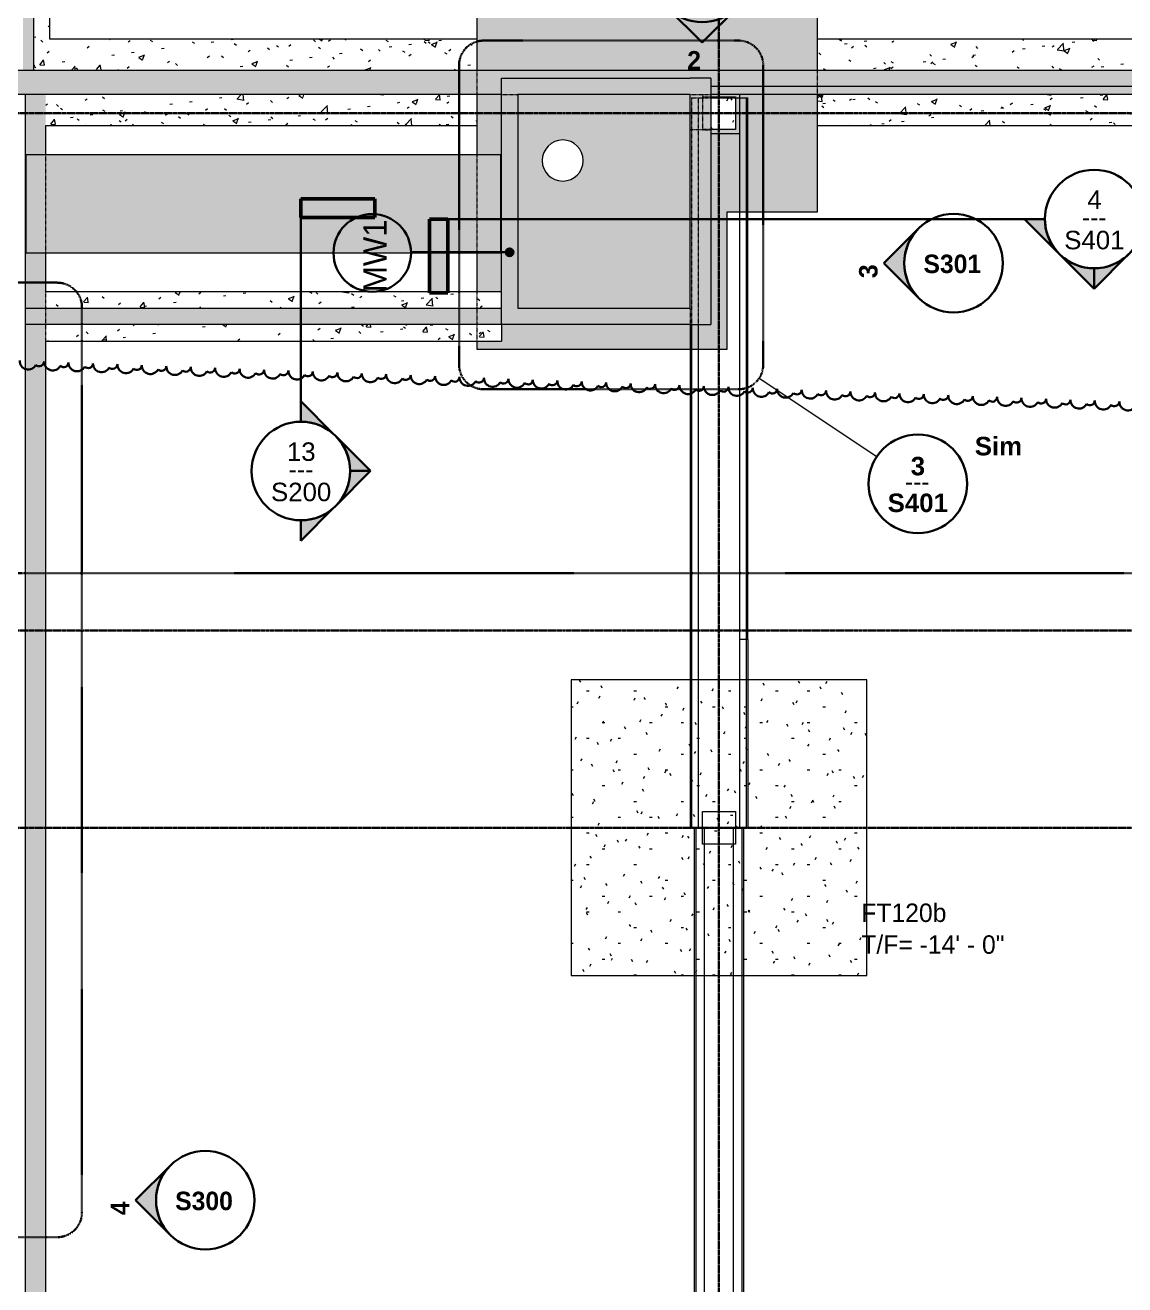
# Model space of a CAD drawing. Header units: inches. Extents: x -4164 to -1564, y 141 to 12367.
# Drawn here: x -3819 to -3284, y 10965 to 11578 of the extents above; entities that cross this region are included whole.
import ezdxf

# ---------------------------------------------------------------- set-up
doc = ezdxf.new("R2010")
doc.units = ezdxf.units.IN
doc.header["$MEASUREMENT"] = 0
for name, pattern in [('Dash', [0.25, 0.125, -0.125]), ('Dash Dot 3_16_', [0.3125, 0.1875, -0.0625, 0, -0.0625]), ('Grid Line 1_2_', [0.875, 0.5, -0.125, 0.125, -0.125])]:
    doc.linetypes.add(name, pattern=pattern)
for name, color, linetype, lineweight in [('A-ANNO-DIMS', 211, 'Continuous', 9), ('A-ANNO-DIMS-96', 211, 'Continuous', 9), ('A-ANNO-SYMB', 150, 'Continuous', 9), ('A-FLOR', 192, 'Continuous', 13), ('A-FLOR-HDLN', 190, 'Dash', 13), ('A-WALL', 113, 'Continuous', 13), ('A-WALL-HDLN', 110, 'Dash', 13), ('A-WALL-IDEN', 211, 'Continuous', 30), ('G-ANNO-REVC', 71, 'Continuous', 30), ('G-ANNO-SYMB', 111, 'Continuous', 30), ('S-BEAM', 12, 'Continuous', 9), ('S-BEAM-HDLN', 1, 'Dash', 9), ('S-COLS', 52, 'Continuous', 9), ('S-COLS-HDLN', 52, 'Dash', 9), ('S-FNDN', 32, 'Continuous', 13), ('S-FNDN-HDLN', 4, 'Dash', 9), ('S-FNDN-IDEN', 2, 'Continuous', 30), ('S-GRID', 1, 'Continuous', 9)]:
    doc.layers.add(name, color=color, linetype=linetype, lineweight=lineweight)
doc.styles.add('Arial_3', font='arial.ttf', dxfattribs={"height": 9})
doc.styles.add('Arial_B', font='arialbd.ttf', dxfattribs={"height": 9})
doc.styles.add('Century Gothic', font='', dxfattribs={"height": 9})
doc.styles.add('Century Gothic_2', font='', dxfattribs={"height": 11.338583})
doc.styles.add('Century Gothic_3', font='', dxfattribs={"height": 0.09375})
doc.styles.add('Century Gothic_B', font='', dxfattribs={"height": 9})
doc.styles.get('Century Gothic').set_extended_font_data('Century Gothic')
doc.styles.get('Century Gothic_2').set_extended_font_data('Century Gothic')
doc.styles.get('Century Gothic_3').set_extended_font_data('Century Gothic')
doc.styles.get('Century Gothic_B').set_extended_font_data('Century Gothic', bold=True)
doc.dimstyles.new('OD__1_16__Tol__', dxfattribs={"dimscale": 12, "dimtxt": 9.397514, "dimasz": 1, "dimexe": 0.75, "dimexo": 0.5, "dimgap": 0.125, "dimtad": 1, "dimdec": 4, "dimrnd": 0.0625, "dimzin": 3, "dimdsep": 46, "dimlunit": 4, "dimtxsty": 'Century Gothic_B', "dimblk1": 'OBLIQUE', "dimblk2": 'OBLIQUE', "dimsah": 1, "dimcen": 0.09, "dimdle": 0.75, "dimazin": 0, "dimtfac": 1, "dimtdec": 4, "dimtix": 1, "dimtmove": 0, "dimatfit": 3, "dimfxl": 1, "dimtvp": 1, "dimtfill": 1, "dimfrac": 2, "dimtolj": 1, "dimtzin": 0, "dimlwd": 30, "dimlwe": 30, "dimarcsym": 2})
doc.dimstyles.new('OD__1_4__Tol__', dxfattribs={"dimscale": 12, "dimtxt": 9.397514, "dimasz": 1, "dimexe": 0.75, "dimexo": 0.5, "dimgap": 0.125, "dimtad": 1, "dimrnd": 0.25, "dimzin": 1, "dimdsep": 46, "dimlunit": 4, "dimtxsty": 'Century Gothic_B', "dimblk1": 'OBLIQUE', "dimblk2": 'OBLIQUE', "dimsah": 1, "dimcen": 0.09, "dimdle": 0.75, "dimazin": 0, "dimtfac": 1, "dimtdec": 4, "dimtix": 1, "dimtmove": 0, "dimatfit": 3, "dimfxl": 1, "dimtvp": 1, "dimtfill": 1, "dimfrac": 2, "dimtolj": 1, "dimtzin": 0, "dimlwd": 30, "dimlwe": 30, "dimarcsym": 2})
pattern_1 = [(50, (0, 0), (27.5427, -2.40992), [2.88, -31.68]), (355, (0, 0), (-5.327844, 28.884266), [2.304, -25.344]), (100.451, (2.295, -0.2), (22.215316, 26.47393), [2.448, -26.924]), (46.184, (0, 7.68), (40.981875, -6.35642), [4.32, -47.52]), (96.636, (3.415, 7.15), (35.89075, 37.40619), [3.671, -40.386]), (351.184, (0, 7.68), (35.89097, 37.40622), [3.456, -38.016]), (21, (3.84, 5.76), (22.921036, -15.46073), [2.88, -31.68]), (326, (3.84, 5.76), (9.34353, 27.84574), [2.304, -25.344]), (71.451, (5.75, 4.472), (32.26477, 12.38442), [2.448, -26.924]), (37.5, (0, 0), (0.466855, 12.782707), [1.267, -23.77, 1.267, -24.461, -25.44]), (37.5, (0, 0), (0.466855, 12.782707), [-50.765, 1.267, -24.173]), (7.5, (0, 0), (10.10159, 15.14509), [1.267, -13.402, 1.267, -23.194, -9.696]), (7.5, (0, 0), (10.10159, 15.14509), [-39.13, 1.267, -8.429]), (327.5, (-8.563, 0), (20.499161, -0.86578), [1.267, -8.333, 1.267, -28.685, -39.744]), (327.5, (-8.563, 0), (20.499161, -0.86578), [-39.552, 1.267, -38.477]), (317.5, (-12.403, 0), (22.39478, 3.844288), [1.267, -11.213, 1.267, -18.624, -28.224]), (317.5, (-12.403, 0), (22.39478, 3.844288), [-32.371, 1.267, -26.957])]

# ---------------------------------------------------------------- blocks, each defined once
blk = doc.blocks.new('Thickened Slab - TS-1655763-FOUNDATION PLAN')
at = {"layer": 'S-BEAM'}
blk.add_hatch(color=9, dxfattribs=at).paths.add_polyline_path([(-57.61, -24), (116, -24), (116, 24), (-115, 24), (-115, -24), (-105.5, -24)], flags=0)
at = {"layer": 'S-BEAM', "color": 143}
for p, q in [((-115, -24), (-115, 24)), ((-115, 24), (116, 24)), ((116, 24), (116, -24)), ((116, -24), (-115, -24))]:
    blk.add_line(p, q, dxfattribs=at)
blk = doc.blocks.new('034100 - Precast Structural Concrete - Inverted Tee - IT 24IT36 _18_F _ 11_B SHELF_-1925199-FOUNDATION PLAN')
at = {"layer": 'S-BEAM', "color": 143}
for p, q in [((-174.04, 7), (-174.04, 12)), ((174, 12), (-174.04, 12)), ((174, 11.21), (-174.04, 11.21)), ((-174.04, -7), (-174.04, 7)), ((-174.04, 7), (174, 7)), ((174, 12), (174, 7)), ((174, 7), (174, -7)), ((-174.04, -12), (-174.04, -7)), ((174, -7), (-174.04, -7)), ((174, -11.21), (-174.04, -11.21)), ((174, -12), (-174.04, -12)), ((174, -7), (174, -12))]:
    blk.add_line(p, q, dxfattribs=at)
blk = doc.blocks.new('Zapata-Rectangular - FT120b - 12-0x12-0x3-6-1717755-FOUNDATION PLAN')
at = {"layer": 'S-FNDN-HDLN', "linetype": 'Continuous'}
h = blk.add_hatch(dxfattribs=at)
h.set_pattern_fill('FP_13', color=256, style=0, pattern_type=2)
h.set_pattern_definition([(0, (3481.324, -11187.189), (30.72, 7.68), [1.267, -21.773, 1.267, -21.773, -122.88]), (0, (3481.324, -11187.189), (30.72, 7.68), [-46.08, 1.267, -44.813, 1.267, -21.773, -53.76]), (0, (3481.324, -11187.189), (30.72, 7.68), [-115.2, 1.267, -14.093, 1.267, -37.133]), (120, (3492.844, -11183.349), (-22.011075, 22.7643004), [1.267, -21.773, 1.267, -21.773, -122.88]), (120, (3492.844, -11183.349), (-22.011075, 22.7643004), [-46.08, 1.267, -44.813, 1.267, -21.773, -53.76]), (120, (3492.844, -11183.349), (-22.011075, 22.7643004), [-115.2, 1.267, -14.093, 1.267, -37.133]), (240, (3496.684, -11167.989), (-8.708925, -30.4443004), [1.267, -21.773, 1.267, -21.773, -122.88]), (240, (3496.684, -11167.989), (-8.708925, -30.4443004), [-46.08, 1.267, -44.813, 1.267, -21.773, -53.76]), (240, (3496.684, -11167.989), (-8.708925, -30.4443004), [-115.2, 1.267, -14.093, 1.267, -37.133])])
h.paths.add_polyline_path([(-8, -72), (72, -72), (72, 72), (-72, 72), (-72, -72)], flags=0)
h.paths.add_polyline_path([(8, -8), (-8, -8), (-8, 8), (8, 8), (8, -7.92)], flags=0)
at = {"layer": 'S-FNDN', "color": 253}
for p, q in [((72, 72), (-72, 72)), ((-72, 72), (-72, -72)), ((72, -72), (72, 72)), ((-72, -72), (72, -72))]:
    blk.add_line(p, q, dxfattribs=at)
blk = doc.blocks.new('034100 - Precast Structural Concrete - Column - Corbels - 16_x16_-V28-FOUNDATION PLAN')
at = {"layer": 'S-COLS-HDLN', "linetype": 'Continuous'}
h = blk.add_hatch(dxfattribs=at)
h.set_pattern_fill('FP_46', color=256, style=0, pattern_type=2)
h.set_pattern_definition([(90, (11186.205, 3482.308), (-7.68, 30.72), [1.267, -21.773, 1.267, -21.773, -122.88]), (90, (11186.205, 3482.308), (-7.68, 30.72), [-46.08, 1.267, -44.813, 1.267, -21.773, -53.76]), (90, (11186.205, 3482.308), (-7.68, 30.72), [-115.2, 1.267, -14.093, 1.267, -37.133]), (210, (11182.365, 3493.828), (-22.7643004, -22.011075), [1.267, -21.773, 1.267, -21.773, -122.88]), (210, (11182.365, 3493.828), (-22.7643004, -22.011075), [-46.08, 1.267, -44.813, 1.267, -21.773, -53.76]), (210, (11182.365, 3493.828), (-22.7643004, -22.011075), [-115.2, 1.267, -14.093, 1.267, -37.133]), (330, (11167.005, 3497.668), (30.4443004, -8.708925), [1.267, -21.773, 1.267, -21.773, -122.88]), (330, (11167.005, 3497.668), (30.4443004, -8.708925), [-46.08, 1.267, -44.813, 1.267, -21.773, -53.76]), (330, (11167.005, 3497.668), (30.4443004, -8.708925), [-115.2, 1.267, -14.093, 1.267, -37.133])])
h.paths.add_polyline_path([(7.02, 8.98), (-8.98, 8.98), (-8.98, -7.02), (7.02, -7.02)], flags=0)
at = {"layer": 'S-COLS'}
for p, q in [((-8.98, 8.98), (-8.91, 8.98)), ((-8.98, -7.02), (-8.98, 8.98)), ((-8.91, 8.98), (6.94, 8.98)), ((6.94, 8.98), (7.02, 8.98)), ((7.02, 8.98), (7.02, -7.02)), ((-8.91, -7.02), (-8.98, -7.02)), ((6.94, -7.02), (-8.91, -7.02)), ((7.02, -7.02), (6.94, -7.02))]:
    blk.add_line(p, q, dxfattribs=at)
blk = doc.blocks.new('Drafting View - 3_32_ x 3_8_-1738294-FOUNDATION PLAN')
at = {"layer": 'G-ANNO-SYMB', "lineweight": 9}
blk.add_hatch(color=256, dxfattribs=at).paths.add_polyline_path([(0, 0.375), (0, 0), (-0.09375, 0), (-0.09375, 0.375)], flags=0)
at = {"layer": 'G-ANNO-SYMB', "lineweight": 50}
for p, q in [((0, 0.375), (-0.09375, 0.375)), ((-0.09375, 0.375), (-0.09375, 0)), ((0, 0), (0, 0.375)), ((-0.09375, 0), (0, 0))]:
    blk.add_line(p, q, dxfattribs=at)
blk = doc.blocks.new('Drafting View - Section Head - Filled-1738293-FOUNDATION PLAN')
at = {"layer": 'G-ANNO-SYMB', "lineweight": 9}
h = blk.add_hatch(color=256, dxfattribs=at)
edge = h.paths.add_edge_path(flags=0)
edge.add_line((-0.4268, 0.1768), (-0.25, 0.3536))
edge.add_line((-0.25, 0.3536), (-0.25, 0.25))
edge.add_arc((-0.25, 0), 0.25, 90, 135)
h = blk.add_hatch(color=256, dxfattribs=at)
edge = h.paths.add_edge_path(flags=0)
edge.add_arc((-0.25, 0), 0.25, 45, 90)
edge.add_line((-0.25, 0.25), (-0.25, 0.3536))
edge.add_line((-0.25, 0.3536), (-0.0732, 0.1768))
h = blk.add_hatch(color=256, dxfattribs=at)
edge = h.paths.add_edge_path(flags=0)
edge.add_arc((-0.25, 0), 0.2503, 137.9216, 180)
edge.add_line((-0.5003, 0), (-0.6036, 0))
edge.add_line((-0.6036, 0), (-0.4358, 0.1678))
h = blk.add_hatch(color=256, dxfattribs=at)
edge = h.paths.add_edge_path(flags=0)
edge.add_line((-0.0642, 0.1678), (0.1036, 0))
edge.add_line((0.1036, 0), (0.0003, 0))
edge.add_arc((-0.25, 0), 0.2503, 0, 42.0784)
at = {"layer": 'G-ANNO-SYMB'}
for p, q in [((-0.25, 0.3536), (-0.4268, 0.1768)), ((-0.25, 0.25), (-0.25, 0.3536)), ((-0.0732, 0.1768), (-0.25, 0.3536)), ((-0.25, 0.3536), (-0.25, 0.25)), ((-0.4358, 0.1678), (-0.6036, 0)), ((0.1036, 0), (-0.0642, 0.1678)), ((-0.6036, 0), (-0.5003, 0)), ((0.0003, 0), (0.1036, 0))]:
    blk.add_line(p, q, dxfattribs=at)
for centre, radius, start, end in [((-0.2503, 0), 0.25, 360, 180), ((-0.25, 0), 0.25, 90, 135), ((-0.25, 0), 0.25, 45, 90), ((-0.25, 0), 0.2503, 137.9216, 180), ((-0.25, 0), 0.2503, 0, 42.0784), ((-0.2503, 0), 0.25, 180, 360)]:
    blk.add_arc(centre, radius, start, end, dxfattribs=at)
blk = doc.blocks.new('Elevation - Filled Arrow-1738296-FOUNDATION PLAN')
at = {"layer": 'G-ANNO-SYMB'}
for start, end in [(360, 180), (180, 360)]:
    blk.add_arc((0, 0), 0.25, start, end, dxfattribs=at)
blk = doc.blocks.new('Elevation - Filled Arrow-1738116-FOUNDATION PLAN')
at = {"layer": 'G-ANNO-SYMB', "lineweight": 9}
h = blk.add_hatch(color=256, dxfattribs=at)
edge = h.paths.add_edge_path(flags=0)
edge.add_line((0, 0.3536), (0.1768, 0.1768))
edge.add_arc((0, 0), 0.25, 45, 135)
edge.add_line((-0.1768, 0.1768), (0, 0.3536))
at = {"layer": 'G-ANNO-SYMB'}
for p, q in [((0, 0.3536), (-0.1768, 0.1768)), ((0.1768, 0.1768), (0, 0.3536))]:
    blk.add_line(p, q, dxfattribs=at)
blk.add_arc((0, 0), 0.25, 45, 135, dxfattribs=at)
blk = doc.blocks.new('DIMBLOCK34-FOUNDATION PLAN')
at = {"layer": 'A-ANNO-DIMS-96', "lineweight": 30}
for p, q in [((-3829.32, 11550.19), (-3829.32, 12016.64)), ((-3207.32, 11789.19), (-3207.32, 12016.64)), ((-3838.32, 12007.64), (-3198.32, 12007.64)), ((-3829.32, 12007.64), (-3829.32, 11550.19)), ((-3207.32, 12007.64), (-3207.32, 11789.19))]:
    blk.add_line(p, q, dxfattribs=at)
at = {"layer": 'A-ANNO-DIMS-96', "lineweight": 50}
for p, q in [((-3829.32, 12007.64), (-3823.32, 12013.64)), ((-3207.32, 12007.64), (-3201.32, 12013.64)), ((-3829.32, 12007.64), (-3835.32, 12001.64)), ((-3207.32, 12007.64), (-3213.32, 12001.64))]:
    blk.add_line(p, q, dxfattribs=at)
at = {"layer": 'A-ANNO-DIMS-96', "color": 0, "lineweight": 30, "insert": (-3542.12, 12020.67), "char_height": 9, "width": 57.1011, "attachment_point": 1, "line_spacing_factor": 0.984502, "style": 'Century Gothic_B', "bg_fill": 3, "box_fill_scale": 1.25, "bg_fill_color": 256, "bg_fill_true_color": 13158600, "bg_fill_transparency": 0}
blk.add_mtext('51\' - 10"', dxfattribs=at)
blk = doc.blocks.new('_Oblique')
at = {"color": 0, "linetype": 'ByBlock', "lineweight": -2}
blk.add_line((-0.5, -0.5), (0.5, 0.5), dxfattribs=at)
blk = doc.blocks.new('Wall Type - Familia4-287244-FOUNDATION PLAN')
at = {"layer": 'A-WALL-IDEN'}
blk.add_circle((0, 0), 0.1969, dxfattribs=at)
blk = doc.blocks.new('Floor Plan - Callout Head-1738297-FOUNDATION PLAN')
at = {"layer": 'A-ANNO-SYMB', "lineweight": 30}
for start, end in [(360, 180), (180, 360)]:
    blk.add_arc((0, 0), 0.25, start, end, dxfattribs=at)
at = {"layer": 'A-ANNO-SYMB', "insert": (-0.0662, 0.0585), "char_height": 0.09375, "width": 0.160969, "attachment_point": 1, "style": 'Century Gothic_3'}
blk.add_mtext('---', dxfattribs=at)
blk = doc.blocks.new('DIMBLOCK84-FOUNDATION PLAN')
at = {"layer": 'A-ANNO-DIMS-96', "lineweight": 50}
for p, q in [((-3979.38, 11544.19), (-3985.38, 11550.19)), ((-3979.38, 11544.19), (-3973.38, 11538.19)), ((-3979.38, 11440.19), (-3985.38, 11446.19)), ((-3979.38, 11440.19), (-3973.38, 11434.19))]:
    blk.add_line(p, q, dxfattribs=at)
at = {"layer": 'A-ANNO-DIMS-96', "lineweight": 30}
for p, q in [((-3835.32, 11544.19), (-3988.38, 11544.19)), ((-3979.38, 11431.19), (-3979.38, 11544.19)), ((-3979.38, 11544.19), (-3835.32, 11544.19)), ((-3825.32, 11440.19), (-3988.38, 11440.19)), ((-3979.38, 11440.19), (-3825.32, 11440.19))]:
    blk.add_line(p, q, dxfattribs=at)
at = {"layer": 'A-ANNO-DIMS-96', "color": 0, "lineweight": 30, "insert": (-3992.42, 11475.41), "char_height": 9, "width": 40.2751, "attachment_point": 1, "rotation": 90, "line_spacing_factor": 0.984502, "style": 'Century Gothic_B', "bg_fill": 3, "box_fill_scale": 1.25, "bg_fill_color": 256, "bg_fill_true_color": 13158600, "bg_fill_transparency": 0}
blk.add_mtext('8\' - 8"', dxfattribs=at)
blk = doc.blocks.new('DIMBLOCK86-FOUNDATION PLAN')
at = {"layer": 'A-ANNO-DIMS-96', "lineweight": 50}
for p, q in [((-3979.38, 11775.19), (-3985.38, 11781.19)), ((-3979.38, 11775.19), (-3973.38, 11769.19)), ((-3979.38, 11556.19), (-3985.38, 11562.19)), ((-3979.38, 11556.19), (-3973.38, 11550.19))]:
    blk.add_line(p, q, dxfattribs=at)
at = {"layer": 'A-ANNO-DIMS-96', "lineweight": 30}
for p, q in [((-3761.32, 11775.19), (-3988.38, 11775.19)), ((-3979.38, 11556.19), (-3979.38, 11775.19)), ((-3979.38, 11775.19), (-3761.32, 11775.19)), ((-3828.32, 11556.19), (-3988.38, 11556.19)), ((-3979.38, 11556.19), (-3828.32, 11556.19))]:
    blk.add_line(p, q, dxfattribs=at)
at = {"layer": 'A-ANNO-DIMS-96', "color": 0, "lineweight": 30, "insert": (-3992.42, 11645.4), "char_height": 9, "width": 48.6881, "attachment_point": 1, "rotation": 90, "line_spacing_factor": 0.984502, "style": 'Century Gothic_B', "bg_fill": 3, "box_fill_scale": 1.25, "bg_fill_color": 256, "bg_fill_true_color": 13158600, "bg_fill_transparency": 0}
blk.add_mtext('18\' - 3"', dxfattribs=at)
blk = doc.blocks.new('Family - ___-1979984-FOUNDATION PLAN')
at = {"layer": 'G-ANNO-REVC'}
for centre, radius, start, end in [((-3817.84, 11414.51), 4.17, 177.87091, 332.66214), ((-3812.48, 11414.31), 2.38, 226.06059, 357.87091), ((-3805.93, 11414.06), 4.17, 177.87091, 332.66214), ((-3800.58, 11413.86), 2.38, 226.06059, 357.87091), ((-3794.03, 11413.62), 4.17, 177.87091, 332.66214), ((-3788.67, 11413.42), 2.38, 226.06059, 357.87091), ((-3782.12, 11413.18), 4.17, 177.87091, 332.66214), ((-3776.76, 11412.98), 2.38, 226.06059, 357.87091), ((-3770.22, 11412.74), 4.17, 177.87091, 332.66214), ((-3764.86, 11412.54), 2.38, 226.06059, 357.87091), ((-3758.31, 11412.29), 4.17, 177.87091, 332.66214), ((-3752.95, 11412.09), 2.38, 226.06059, 357.87091), ((-3746.4, 11411.85), 4.17, 177.87091, 332.66214), ((-3741.05, 11411.65), 2.38, 226.06059, 357.87091), ((-3734.5, 11411.41), 4.17, 177.87091, 332.66214), ((-3729.14, 11411.21), 2.38, 226.06059, 357.87091), ((-3722.59, 11410.97), 4.17, 177.87091, 332.66214), ((-3717.23, 11410.77), 2.38, 226.06059, 357.87091), ((-3710.69, 11410.52), 4.17, 177.87091, 332.66214), ((-3705.33, 11410.32), 2.38, 226.06059, 357.87091), ((-3698.78, 11410.08), 4.17, 177.87091, 332.66214), ((-3693.42, 11409.88), 2.38, 226.06059, 357.87091), ((-3686.87, 11409.64), 4.17, 177.87091, 332.66214), ((-3681.52, 11409.44), 2.38, 226.06059, 357.87091), ((-3674.97, 11409.2), 4.17, 177.87091, 332.66214), ((-3669.61, 11409), 2.38, 226.06059, 357.87091), ((-3663.06, 11408.75), 4.17, 177.87091, 332.66214), ((-3657.71, 11408.55), 2.38, 226.06059, 357.87091), ((-3651.16, 11408.31), 4.17, 177.87091, 332.66214), ((-3645.8, 11408.11), 2.38, 226.06059, 357.87091), ((-3639.25, 11407.87), 4.17, 177.87091, 332.66214), ((-3633.89, 11407.67), 2.38, 226.06059, 357.87091), ((-3627.35, 11407.42), 4.17, 177.87091, 332.66214), ((-3621.99, 11407.23), 2.38, 226.06059, 357.87091), ((-3615.44, 11406.98), 4.17, 177.87091, 332.66214), ((-3610.08, 11406.78), 2.38, 226.06059, 357.87091), ((-3603.53, 11406.54), 4.17, 177.87091, 332.66214), ((-3598.18, 11406.34), 2.38, 226.06059, 357.87091), ((-3591.63, 11406.1), 4.17, 177.87091, 332.66214), ((-3586.27, 11405.9), 2.38, 226.06059, 357.87091), ((-3579.72, 11405.65), 4.17, 177.87091, 332.66214), ((-3574.36, 11405.46), 2.38, 226.06059, 357.87091), ((-3567.82, 11405.21), 4.17, 177.87091, 332.66214), ((-3562.46, 11405.01), 2.38, 226.06059, 357.87091), ((-3555.91, 11404.77), 4.17, 177.87091, 332.66214), ((-3550.55, 11404.57), 2.38, 226.06059, 357.87091), ((-3544, 11404.33), 4.17, 177.87091, 332.66214), ((-3538.65, 11404.13), 2.38, 226.06059, 357.87091), ((-3532.1, 11403.88), 4.17, 177.87091, 332.66214), ((-3526.74, 11403.68), 2.38, 226.06059, 357.87091), ((-3520.19, 11403.44), 4.17, 177.87091, 332.66214), ((-3514.84, 11403.24), 2.38, 226.06059, 357.87091), ((-3508.29, 11403), 4.17, 177.87091, 332.66214), ((-3502.93, 11402.8), 2.38, 226.06059, 357.87091), ((-3496.38, 11402.56), 4.17, 177.87091, 332.66214), ((-3491.02, 11402.36), 2.38, 226.06059, 357.87091), ((-3484.48, 11402.11), 4.17, 177.87091, 332.66214), ((-3479.12, 11401.91), 2.38, 226.06059, 357.87091), ((-3472.57, 11401.67), 4.17, 177.87091, 332.66214), ((-3467.21, 11401.47), 2.38, 226.06059, 357.87091), ((-3460.66, 11401.23), 4.17, 177.87091, 332.66214), ((-3455.31, 11401.03), 2.38, 226.06059, 357.87091), ((-3448.76, 11400.79), 4.17, 177.87091, 332.66214), ((-3443.4, 11400.59), 2.38, 226.06059, 357.87091), ((-3436.85, 11400.34), 4.17, 177.87091, 332.66214), ((-3431.49, 11400.14), 2.38, 226.06059, 357.87091), ((-3424.95, 11399.9), 4.17, 177.87091, 332.66214), ((-3419.59, 11399.7), 2.38, 226.06059, 357.87091), ((-3413.04, 11399.46), 4.17, 177.87091, 332.66214), ((-3407.68, 11399.26), 2.38, 226.06059, 357.87091), ((-3401.13, 11399.01), 4.17, 177.87091, 332.66214), ((-3395.78, 11398.82), 2.38, 226.06059, 357.87091), ((-3389.23, 11398.57), 4.17, 177.87091, 332.66214), ((-3383.87, 11398.37), 2.38, 226.06059, 357.87091), ((-3377.32, 11398.13), 4.17, 177.87091, 332.66214), ((-3371.97, 11397.93), 2.38, 226.06059, 357.87091), ((-3365.42, 11397.69), 4.17, 177.87091, 332.66214), ((-3360.06, 11397.49), 2.38, 226.06059, 357.87091), ((-3353.51, 11397.24), 4.17, 177.87091, 332.66214), ((-3348.15, 11397.05), 2.38, 226.06059, 357.87091), ((-3341.61, 11396.8), 4.17, 177.87091, 332.66214), ((-3336.25, 11396.6), 2.38, 226.06059, 357.87091), ((-3329.7, 11396.36), 4.17, 177.87091, 332.66214), ((-3324.34, 11396.16), 2.38, 226.06059, 357.87091), ((-3317.79, 11395.92), 4.17, 177.87091, 332.66214), ((-3312.44, 11395.72), 2.38, 226.06059, 357.87091), ((-3305.89, 11395.47), 4.17, 177.87091, 332.66214), ((-3300.53, 11395.27), 2.38, 226.06059, 357.87091), ((-3293.98, 11395.03), 4.17, 177.87091, 332.66214), ((-3288.62, 11394.83), 2.38, 226.06059, 357.87091), ((-3282.08, 11394.59), 4.17, 177.87091, 332.66214)]:
    blk.add_arc(centre, radius, start, end, dxfattribs=at)

msp = doc.modelspace()

# ---------------------------------------------------------------- hatches: boundary and pattern name
at = {"layer": 'A-FLOR'}
h = msp.add_hatch(color=256, dxfattribs=at)
h.paths.add_polyline_path([(-3579.32374, 11420.1894), (-3477.32374, 11420.1894), (-3477.32374, 11487.1894), (-3433.32374, 11487.1894), (-3433.32374, 11544.1894), (-3471.32374, 11544.1894), (-3471.32374, 11525.1894), (-3485.32374, 11525.1894), (-3485.32374, 11432.1894), (-3587.32374, 11432.1894), (-3587.32374, 11424.1894), (-3599.32374, 11424.1894), (-3599.32374, 11420.1894), (-3587.32374, 11420.1894)], flags=0)
h.paths.add_polyline_path([(-3549.35309, 11440.1894), (-3495.32374, 11440.1894), (-3495.32374, 11544.1894), (-3579.32374, 11544.1894), (-3579.32374, 11440.1894)], flags=0)
h.paths.add_polyline_path([(-3589.31909, 11448.1894), (-3587.32374, 11448.1894), (-3587.32374, 11544.1894), (-3599.32374, 11544.1894), (-3599.32374, 11514.9894), (-3587.82374, 11514.9894), (-3587.82374, 11466.9894), (-3599.32374, 11466.9894), (-3599.32374, 11448.1894), (-3589.61196, 11448.1894)], flags=0)
h.paths.add_polyline_path([(-3556.39798, 11502.15873), (-3558.48855, 11502.15873), (-3560.53343, 11502.59339), (-3562.44326, 11503.4437), (-3564.13457, 11504.6725), (-3565.53343, 11506.2261), (-3566.57872, 11508.03659), (-3567.22474, 11510.02484), (-3567.44326, 11512.10395), (-3567.22474, 11514.18307), (-3566.57872, 11516.17132), (-3565.53343, 11517.9818), (-3564.13457, 11519.5354), (-3562.44326, 11520.76421), (-3560.53343, 11521.61452), (-3558.48855, 11522.04917), (-3556.39798, 11522.04917), (-3554.35309, 11521.61452), (-3552.44326, 11520.76421), (-3550.75195, 11519.5354), (-3549.35309, 11517.9818), (-3548.30781, 11516.17132), (-3547.66178, 11514.18307), (-3547.44326, 11512.10395), (-3547.66178, 11510.02484), (-3548.30781, 11508.03659), (-3549.35309, 11506.2261), (-3550.75195, 11504.6725), (-3552.44326, 11503.4437), (-3554.35309, 11502.59339)], flags=0)
h.paths.add_polyline_path([(-3587.82374, 11556.1894), (-3433.32374, 11556.1894), (-3433.32374, 11583.1894), (-3599.32374, 11583.1894), (-3599.32374, 11556.1894)], flags=0)
at = {"layer": 'A-WALL'}
for points in [[(-3211.32374, 11548.1894), (-3211.32374, 11556.1894), (-3485.32374, 11556.1894), (-3485.32374, 11548.1894), (-3229.32374, 11548.1894)], [(-3579.32374, 11544.1894), (-3495.32374, 11544.1894), (-3495.32374, 11552.1894), (-3587.32374, 11552.1894), (-3587.32374, 11544.1894)], [(-3579.32374, 11440.1894), (-3579.32374, 11544.1894), (-3587.32374, 11544.1894), (-3587.32374, 11440.1894)], [(-3809.32374, 11432.1894), (-3587.32374, 11432.1894), (-3587.32374, 11440.1894), (-3819.32374, 11440.1894), (-3819.32374, 11432.1894), (-3811.14192, 11432.1894)], [(-3579.32374, 11432.1894), (-3495.32374, 11432.1894), (-3495.32374, 11440.1894), (-3587.32374, 11440.1894), (-3587.32374, 11432.1894)]]:
    msp.add_hatch(color=256, dxfattribs=at).paths.add_polyline_path(points, flags=0)
at = {"layer": 'A-WALL-IDEN'}
h = msp.add_hatch(color=256, dxfattribs=at)
edge = h.paths.add_edge_path(flags=0)
edge.add_arc((-3583.32374, 11467.41013), 1.875, 0, 360)
at = {"layer": 'S-COLS'}
h = msp.add_hatch(dxfattribs=at)
h.set_pattern_fill('FP_3', color=256, style=0, pattern_type=2)
h.set_pattern_definition([(0, (0, 0), (30.72, 7.68), [1.267, -21.773, 1.267, -21.773, -122.88]), (0, (0, 0), (30.72, 7.68), [-46.08, 1.267, -44.813, 1.267, -21.773, -53.76]), (0, (0, 0), (30.72, 7.68), [-115.2, 1.267, -14.093, 1.267, -37.133]), (120, (11.52, 3.84), (-22.011075, 22.7643004), [1.267, -21.773, 1.267, -21.773, -122.88]), (120, (11.52, 3.84), (-22.011075, 22.7643004), [-46.08, 1.267, -44.813, 1.267, -21.773, -53.76]), (120, (11.52, 3.84), (-22.011075, 22.7643004), [-115.2, 1.267, -14.093, 1.267, -37.133]), (240, (15.36, 19.2), (-8.708925, -30.4443004), [1.267, -21.773, 1.267, -21.773, -122.88]), (240, (15.36, 19.2), (-8.708925, -30.4443004), [-46.08, 1.267, -44.813, 1.267, -21.773, -53.76]), (240, (15.36, 19.2), (-8.708925, -30.4443004), [-115.2, 1.267, -14.093, 1.267, -37.133])])
h.paths.add_polyline_path([(-3485.32374, 11527.1894), (-3473.32374, 11527.1894), (-3473.32374, 11543.1894), (-3485.32374, 11543.1894), (-3485.32374, 11527.24845)], flags=0)
at = {"layer": 'S-FNDN', "lineweight": 9}
h = msp.add_hatch(dxfattribs=at)
h.set_pattern_fill('FP_6', color=256, style=0, pattern_type=2)
h.set_pattern_definition(pattern_1)
h.paths.add_polyline_path([(-3809.32374, 11529.1894), (-3807.32374, 11529.1894), (-3807.32374, 11544.1894), (-3809.32374, 11544.1894)], flags=0)
h.paths.add_polyline_path([(-3807.32374, 11556.1894), (-3807.32374, 11830.9894), (-3815.32374, 11830.9894), (-3815.32374, 11556.1894), (-3809.32374, 11556.1894)], flags=0)
h.paths.add_polyline_path([(-3829.32374, 11556.1894), (-3829.32374, 11830.9894), (-3837.32374, 11830.9894), (-3837.32374, 11556.1894)], flags=0)
at = {"layer": 'S-FNDN'}
for points in [[(-3815.32374, 11556.1894), (-3815.32374, 11830.9894), (-3820.32374, 11830.9894), (-3820.32374, 11556.1894)], [(-3829.32374, 11544.1894), (-3599.32374, 11544.1894), (-3599.32374, 11556.1894), (-3829.32374, 11556.1894)], [(-3599.32374, 11544.1894), (-3587.32374, 11544.1894), (-3587.32374, 11552.1894), (-3495.32374, 11552.1894), (-3495.32374, 11556.1894), (-3599.32374, 11556.1894)], [(-3493.32374, 11552.1894), (-3485.32374, 11552.1894), (-3485.32374, 11556.1894), (-3495.32374, 11556.1894), (-3495.32374, 11552.1894)], [(-3211.32374, 11544.1894), (-3154.32374, 11544.1894), (-3154.32374, 11556.1894), (-3203.32374, 11556.1894), (-3203.32374, 11548.1894), (-3433.32374, 11548.1894), (-3433.32374, 11544.1894), (-3229.32374, 11544.1894)], [(-3485.32374, 11432.1894), (-3485.32374, 11552.1894), (-3495.32374, 11552.1894), (-3495.32374, 11432.1894)], [(-3464.76415, 11544.1894), (-3433.32374, 11544.1894), (-3433.32374, 11548.1894), (-3485.32374, 11548.1894), (-3485.32374, 11544.1894)], [(-3471.32374, 11525.1894), (-3471.32374, 11544.1894), (-3485.32374, 11544.1894), (-3485.32374, 11543.1894), (-3473.32374, 11543.1894), (-3473.32374, 11527.1894), (-3485.32374, 11527.1894), (-3485.32374, 11525.1894)]]:
    msp.add_hatch(color=256, dxfattribs=at).paths.add_polyline_path(points, flags=0)
at = {"layer": 'S-FNDN', "lineweight": 9}
h = msp.add_hatch(dxfattribs=at)
h.set_pattern_fill('FP_6', color=256, style=0, pattern_type=2)
h.set_pattern_definition(pattern_1)
h.paths.add_polyline_path([(-3613.09915, 11529.1894), (-3599.32374, 11529.1894), (-3599.32374, 11544.1894), (-3807.32374, 11544.1894), (-3807.32374, 11529.1894), (-3761.43415, 11529.1894)], flags=0)
h.paths.add_polyline_path([(-3761.43415, 11556.1894), (-3599.32374, 11556.1894), (-3599.32374, 11571.1894), (-3807.32374, 11571.1894), (-3807.32374, 11556.1894)], flags=0)
h = msp.add_hatch(dxfattribs=at)
h.set_pattern_fill('FP_6', color=256, style=0, pattern_type=2)
h.set_pattern_definition(pattern_1)
h.paths.add_polyline_path([(-3211.32374, 11529.1894), (-3211.32374, 11544.1894), (-3433.32374, 11544.1894), (-3433.32374, 11529.1894), (-3229.32374, 11529.1894)], flags=0)
h.paths.add_polyline_path([(-3409.32374, 11556.1894), (-3211.32374, 11556.1894), (-3211.32374, 11571.1894), (-3433.32374, 11571.1894), (-3433.32374, 11556.1894)], flags=0)
h = msp.add_hatch(dxfattribs=at)
h.set_pattern_fill('FP_6', color=256, style=0, pattern_type=2)
h.set_pattern_definition(pattern_1)
h.paths.add_polyline_path([(-3829.32374, 9901.1894), (-3829.32374, 11002.1144), (-3839.32374, 11002.1144), (-3839.32374, 9901.1894), (-3829.45592, 9901.1894)], flags=0)
h.paths.add_polyline_path([(-3819.32374, 9911.1894), (-3809.32374, 9911.1894), (-3809.32374, 11432.1894), (-3819.32374, 11432.1894), (-3819.32374, 9937.97906)], flags=0)
h.paths.add_polyline_path([(-3839.32374, 11032.1144), (-3833.32374, 11032.1144), (-3833.32374, 11415.9894), (-3839.32374, 11415.9894), (-3839.32374, 11067.40437)], flags=0)
h.paths.add_polyline_path([(-3818.82374, 11440.1894), (-3809.32374, 11440.1894), (-3809.32374, 11466.9894), (-3818.82374, 11466.9894), (-3818.82374, 11514.9894), (-3809.32374, 11514.9894), (-3809.32374, 11544.1894), (-3819.32374, 11544.1894), (-3819.32374, 11440.1894)], flags=0)
h.paths.add_polyline_path([(-3839.32374, 11445.9894), (-3829.32374, 11445.9894), (-3829.32374, 11556.1894), (-3839.32374, 11556.1894), (-3839.32374, 11544.1894)], flags=0)
h = msp.add_hatch(dxfattribs=at)
h.set_pattern_fill('FP_48', color=256, style=0, pattern_type=2)
h.set_pattern_definition(pattern_1)
h.paths.add_polyline_path([(-3809.32374, 11424.1894), (-3587.32374, 11424.1894), (-3587.32374, 11432.1894), (-3809.32374, 11432.1894)], flags=0)
h.paths.add_polyline_path([(-3761.43415, 11440.1894), (-3587.32374, 11440.1894), (-3587.32374, 11448.1894), (-3809.32374, 11448.1894), (-3809.32374, 11440.1894)], flags=0)

# ---------------------------------------------------------------- linework, layer by layer
at = {"layer": 'A-ANNO-SYMB', "linetype": 'Dash Dot 3_16_', "lineweight": 30}
for p, q in [((-3803.65056, 11452.6318), (-3986.88988, 11452.6318)), ((-3791.65056, 10999.83491), (-3791.65056, 11440.6318)), ((-3595.93924, 11400.72404), (-3471.74574, 11400.72404)), ((-3948.56058, 11311.22471), (-3063.4519, 11311.22471)), ((-3986.88988, 10987.83491), (-3803.65056, 10987.83491))]:
    msp.add_line(p, q, dxfattribs=at)
at = {"layer": 'A-ANNO-SYMB'}
msp.add_line((-3461.75127, 11406.08246), (-3404.37981, 11367.95764), dxfattribs=at)
at = {"layer": 'A-ANNO-SYMB', "linetype": 'Dash Dot 3_16_', "lineweight": 30}
for centre, start, end in [((-3803.65056, 11440.6318), 0, 90), ((-3595.93924, 11412.72404), 180, 270), ((-3471.74574, 11412.72404), 270, 0), ((-3803.65056, 10999.83491), 270, 0)]:
    msp.add_arc(centre, 12, start, end, dxfattribs=at)
at = {"layer": 'A-FLOR'}
for p, q in [((-3599.32374, 11583.1894), (-3599.32374, 11571.1894)), ((-3433.32374, 11571.1894), (-3433.32374, 11583.1894)), ((-3599.32374, 11529.1894), (-3599.32374, 11514.9894)), ((-3433.32374, 11487.1894), (-3433.32374, 11529.1894)), ((-3477.32374, 11420.1894), (-3477.32374, 11487.1894)), ((-3477.32374, 11487.1894), (-3433.32374, 11487.1894)), ((-3599.32374, 11466.9894), (-3599.32374, 11448.1894)), ((-3599.32374, 11424.1894), (-3599.32374, 11420.1894)), ((-3599.32374, 11420.1894), (-3477.32374, 11420.1894))]:
    msp.add_line(p, q, dxfattribs=at)
for start, end in [(0, 180), (180, 0)]:
    msp.add_arc((-3557.44326, 11512.10395), 10, start, end, dxfattribs=at)
at = {"layer": 'A-FLOR-HDLN'}
for p, q in [((-3599.32374, 11514.98744), (-3599.32374, 11466.99135)), ((-3599.32374, 11448.18744), (-3599.32374, 11424.19135))]:
    msp.add_line(p, q, dxfattribs=at)
at = {"layer": 'A-WALL'}
for p, q in [((-3485.32374, 11556.1894), (-3211.32374, 11556.1894)), ((-3587.32374, 11432.1894), (-3587.32374, 11552.1894)), ((-3587.32374, 11552.1894), (-3495.32374, 11552.1894)), ((-3579.32374, 11544.1894), (-3579.32374, 11440.1894)), ((-3495.32374, 11544.1894), (-3579.32374, 11544.1894)), ((-3203.32374, 11548.1894), (-3485.32374, 11548.1894)), ((-3819.32374, 11440.1894), (-3587.32374, 11440.1894)), ((-3819.32374, 11440.1894), (-3819.32374, 11432.1894)), ((-3579.32374, 11440.1894), (-3495.32374, 11440.1894)), ((-3495.32374, 11432.1894), (-3819.32374, 11432.1894))]:
    msp.add_line(p, q, dxfattribs=at)
at = {"layer": 'A-WALL-HDLN'}
for p, q in [((-3599.32374, 11556.1894), (-3599.32374, 11544.1894)), ((-3433.32374, 11544.1894), (-3433.32374, 11556.1894)), ((-3587.32374, 11544.1894), (-3579.32569, 11544.1894)), ((-3495.32374, 11544.1894), (-3485.32374, 11544.1894)), ((-3489.32374, 11544.1894), (-3489.32374, 11526.9894)), ((-3489.32374, 11526.9894), (-3495.32374, 11526.9894)), ((-3489.32178, 11526.9894), (-3485.32374, 11526.9894)), ((-3495.32374, 11440.18744), (-3495.32374, 11438.9894)), ((-3495.32374, 11438.98744), (-3495.32374, 11432.1894))]:
    msp.add_line(p, q, dxfattribs=at)
at = {"layer": 'A-WALL-IDEN'}
msp.add_line((-3583.32374, 11467.41013), (-3631.32374, 11467.41013), dxfattribs=at)
msp.add_circle((-3583.32374, 11467.41013), 1.875, dxfattribs=at)
at = {"layer": 'G-ANNO-SYMB'}
for p, q in [((-3684.99134, 11484.43453), (-3684.99134, 11384.93649)), ((-3322.52601, 11483.61276), (-3613.32541, 11483.61276))]:
    msp.add_line(p, q, dxfattribs=at)
at = {"layer": 'S-BEAM', "color": 143}
for p, q in [((-3485.32374, 11542.67759), (-3471.32374, 11542.67759)), ((-3471.32374, 11542.67759), (-3467.32374, 11542.67759)), ((-3471.32374, 11542.67759), (-3471.32374, 11187.20514)), ((-3468.11114, 11542.67759), (-3468.11114, 11187.20514)), ((-3467.32374, 11278.80671), (-3467.32374, 11542.67759)), ((-3495.32374, 11432.1894), (-3495.32374, 11187.20514)), ((-3494.53634, 11187.20514), (-3494.53634, 11432.1894)), ((-3491.32374, 11187.20514), (-3491.32374, 11432.1894)), ((-3467.32374, 11278.80671), (-3471.32374, 11278.80671)), ((-3467.32374, 11278.80671), (-3467.32374, 11187.20514)), ((-3495.32374, 11187.20514), (-3491.32374, 11187.20514)), ((-3471.32374, 11187.20514), (-3491.32374, 11187.20514)), ((-3467.32374, 11187.20514), (-3471.32374, 11187.20514))]:
    msp.add_line(p, q, dxfattribs=at)
at = {"layer": 'S-BEAM-HDLN'}
for p, q in [((-3495.32374, 11542.67759), (-3491.32374, 11542.67759)), ((-3494.53634, 11432.19135), (-3494.53634, 11542.67759)), ((-3491.32374, 11542.67759), (-3485.32374, 11542.67759)), ((-3491.32374, 11496.9894), (-3491.32374, 11542.67759)), ((-3491.32374, 11438.9894), (-3491.32374, 11496.9894)), ((-3495.32374, 11438.98744), (-3495.32374, 11432.1894)), ((-3491.32374, 11432.1894), (-3491.32374, 11438.9894))]:
    msp.add_line(p, q, dxfattribs=at)
at = {"layer": 'S-COLS'}
for p, q in [((-3485.32374, 11543.1894), (-3473.32374, 11543.1894)), ((-3473.32374, 11543.1894), (-3473.32374, 11543.11066)), ((-3473.32374, 11543.11066), (-3473.32374, 11527.26814)), ((-3473.32374, 11527.1894), (-3485.32374, 11527.1894)), ((-3473.32374, 11527.26814), (-3473.32374, 11527.1894))]:
    msp.add_line(p, q, dxfattribs=at)
at = {"layer": 'S-COLS-HDLN'}
for p, q in [((-3489.32374, 11543.1894), (-3485.32569, 11543.1894)), ((-3485.32569, 11527.1894), (-3489.32374, 11527.1894))]:
    msp.add_line(p, q, dxfattribs=at)
at = {"layer": 'S-FNDN'}
for p, q in [((-3815.32374, 11830.9894), (-3815.32374, 11556.1894)), ((-3829.32374, 11556.1894), (-3485.32374, 11556.1894)), ((-3485.32374, 11552.1894), (-3495.32374, 11552.1894)), ((-3485.32374, 11552.1894), (-3485.32374, 11432.1894)), ((-3587.32374, 11544.1894), (-3829.32374, 11544.1894)), ((-3819.32374, 11544.1894), (-3819.32374, 11440.1894)), ((-3495.32374, 11440.1894), (-3495.32374, 11544.1894)), ((-3154.32374, 11544.1894), (-3485.32374, 11544.1894)), ((-3471.32374, 11544.1894), (-3471.32374, 11542.67954)), ((-3485.32374, 11525.1894), (-3471.32374, 11525.1894)), ((-3819.32374, 11432.1894), (-3819.32374, 9901.1894)), ((-3495.32374, 11432.1894), (-3485.32374, 11432.1894))]:
    msp.add_line(p, q, dxfattribs=at)
at = {"layer": 'S-FNDN', "color": 253}
for p, q in [((-3807.32374, 11571.1894), (-3807.32374, 11816.1894)), ((-3599.32374, 11571.1894), (-3807.32374, 11571.1894)), ((-3599.32374, 11571.1894), (-3599.32374, 11556.1894)), ((-3433.32374, 11556.1894), (-3433.32374, 11571.1894)), ((-3211.32374, 11571.1894), (-3433.32374, 11571.1894)), ((-3599.32374, 11544.1894), (-3599.32374, 11529.1894)), ((-3433.32374, 11529.1894), (-3433.32374, 11544.1894)), ((-3809.32374, 11514.9894), (-3809.32374, 11529.1894)), ((-3809.32374, 11529.1894), (-3599.32374, 11529.1894)), ((-3433.32374, 11529.1894), (-3211.32374, 11529.1894)), ((-3809.32374, 11448.1894), (-3809.32374, 11466.9894)), ((-3587.32374, 11448.1894), (-3809.32374, 11448.1894)), ((-3587.32374, 11432.1894), (-3587.32374, 11424.1894)), ((-3809.32374, 9911.1894), (-3809.32374, 11424.1894)), ((-3809.32374, 11424.1894), (-3587.32374, 11424.1894))]:
    msp.add_line(p, q, dxfattribs=at)
at = {"layer": 'S-FNDN-HDLN'}
for p, q in [((-3599.32374, 11556.18744), (-3599.32374, 11544.19135)), ((-3433.32374, 11544.19135), (-3433.32374, 11556.18744)), ((-3809.32374, 11466.99135), (-3809.32374, 11514.98744)), ((-3809.32374, 11424.1894), (-3809.32374, 11448.1894))]:
    msp.add_line(p, q, dxfattribs=at)
at = {"layer": 'S-GRID', "linetype": 'Grid Line 1_2_', "lineweight": 30}
for p, q in [((-3481.32374, 9772.6103), (-3481.32374, 12312.41399)), ((-1777.2452, 11535.1894), (-4076.95, 11535.1894)), ((-1777.2452, 11283.1894), (-4076.95, 11283.1894)), ((-1777.2452, 11187.1894), (-4076.95, 11187.1894))]:
    msp.add_line(p, q, dxfattribs=at)

# ---------------------------------------------------------------- block references
at = {"layer": 'A-ANNO-SYMB', "xscale": 95.99999999999994, "yscale": 95.99999999999994, "zscale": 95.99999999999994}
msp.add_blockref('Floor Plan - Callout Head-1738297-FOUNDATION PLAN', (-3384.39087, 11354.67447), dxfattribs=at)
at = {"layer": 'A-WALL-IDEN', "xscale": 95.99999999999994, "yscale": 95.99999999999994, "zscale": 95.99999999999994, "rotation": 89.99999999999991}
msp.add_blockref('Wall Type - Familia4-287244-FOUNDATION PLAN', (-3650.22137, 11467.1159), dxfattribs=at)
at = {"layer": 'G-ANNO-SYMB', "extrusion": (0, 0, -1), "xscale": 95.99999999999994, "yscale": 95.99999999999994, "zscale": 95.99999999999994}
for name, p, rotation in [('Elevation - Filled Arrow-1738116-FOUNDATION PLAN', (3489.49327, 11603.45855), 180), ('Drafting View - 3_32_ x 3_8_-1738294-FOUNDATION PLAN', (3613.32541, 11483.61276), 180), ('Drafting View - Section Head - Filled-1738293-FOUNDATION PLAN', (3684.99134, 11384.93649), 90.00000000000053)]:
    msp.add_blockref(name, p, dxfattribs=dict(at, rotation=rotation))
at = {"layer": 'G-ANNO-SYMB', "xscale": 95.99999999999994, "yscale": 95.99999999999994, "zscale": 95.99999999999994}
for name, p, rotation in [('Drafting View - Section Head - Filled-1738293-FOUNDATION PLAN', (-3322.52601, 11483.61276), 180), ('Drafting View - 3_32_ x 3_8_-1738294-FOUNDATION PLAN', (-3684.99134, 11484.43453), 269.9999999999996), ('Elevation - Filled Arrow-1738116-FOUNDATION PLAN', (-3367.00638, 11462.12015), 90.00000000001498), ('Elevation - Filled Arrow-1738116-FOUNDATION PLAN', (-3731.58325, 11005.80142), 90)]:
    msp.add_blockref(name, p, dxfattribs=dict(at, rotation=rotation))
for p in [(-3367.00638, 11462.12015), (-3731.58325, 11005.80142)]:
    msp.add_blockref('Elevation - Filled Arrow-1738296-FOUNDATION PLAN', p, dxfattribs=at)
at = {"layer": 'S-BEAM', "color": 143}
msp.add_blockref('Thickened Slab - TS-1655763-FOUNDATION PLAN', (-3703.82374, 11490.9894), dxfattribs=at)
at = {"layer": 'S-BEAM', "color": 143, "rotation": 89.99999999999991}
msp.add_blockref('034100 - Precast Structural Concrete - Inverted Tee - IT 24IT36 _18_F _ 11_B SHELF_-1925199-FOUNDATION PLAN', (-3481.32374, 11013.1894), dxfattribs=at)
at = {"layer": 'S-COLS', "linetype": 'Dash', "rotation": 269.9999999999967}
msp.add_blockref('034100 - Precast Structural Concrete - Column - Corbels - 16_x16_-V28-FOUNDATION PLAN', (-3482.30799, 11186.20514), dxfattribs=at)
at = {"layer": 'S-FNDN', "linetype": 'Dash', "lineweight": 9}
msp.add_blockref('Zapata-Rectangular - FT120b - 12-0x12-0x3-6-1717755-FOUNDATION PLAN', (-3481.32374, 11187.1894), dxfattribs=at)

# ---------------------------------------------------------------- texts
at = {"layer": 'A-ANNO-SYMB', "char_height": 9, "attachment_point": 1, "style": 'Arial_B'}
for s, insert, width in [('Sim', (-3356.67885, 11377.51922), 28.179), ('\\fArial|b1|i0|c0|p34|;3', (-3387.8808, 11367.81506), 8.484), ('S401', (-3399.12489, 11349.93951), 35.754)]:
    msp.add_mtext(s, dxfattribs=dict(at, insert=insert, width=width))
at = {"layer": 'A-WALL-IDEN', "lineweight": 9, "insert": (-3654.5408, 11448.04005), "char_height": 11.338583, "width": 46.662, "attachment_point": 1, "rotation": 90, "style": 'Century Gothic_2'}
msp.add_mtext('MW1', dxfattribs=at)
at = {"layer": 'G-ANNO-SYMB', "lineweight": 9, "char_height": 9, "attachment_point": 1}
for s, insert, width, style in [('\\fCentury Gothic|b1|i0|c0|p34|;2', (-3496.77075, 11565.41289), 8.787, 'Century Gothic_B'), ('4', (-3301.84698, 11497.52139), 8.484, 'Arial_3'), ('---', (-3304.49829, 11489.0147), 15.453, 'Century Gothic'), ('S401', (-3313.09108, 11477.88515), 35.754, 'Arial_3'), ('S301', (-3381.66491, 11466.29377), 34.542, 'Century Gothic_B'), ('13', (-3691.80838, 11374.84512), 16.968, 'Arial_3'), ('---', (-3690.96363, 11366.33843), 15.453, 'Century Gothic'), ('S200', (-3699.55642, 11355.20888), 35.754, 'Arial_3'), ('S300', (-3746.24178, 11009.97503), 34.542, 'Century Gothic_B')]:
    msp.add_mtext(s, dxfattribs=dict(at, insert=insert, width=width, style=style))
at = {"layer": 'G-ANNO-SYMB', "lineweight": 9, "char_height": 9, "width": 8.787, "attachment_point": 1, "rotation": 90, "style": 'Century Gothic_B'}
for s, insert in [('\\fCentury Gothic|b1|i0|c0|p34|;3', (-3413.05677, 11454.84268)), ('\\fCentury Gothic|b1|i0|c0|p34|;4', (-3777.63364, 10998.52394))]:
    msp.add_mtext(s, dxfattribs=dict(at, insert=insert))
at = {"layer": 'S-FNDN-IDEN', "lineweight": 9, "char_height": 9, "attachment_point": 1, "style": 'Century Gothic'}
for s, insert, width in [('FT120b', (-3411.96276, 11150.30262), 50.298), ('T/F= -14\' - 0"', (-3411.96276, 11134.80262), 86.658)]:
    msp.add_mtext(s, dxfattribs=dict(at, insert=insert, width=width))

# ---------------------------------------------------------------- next in the draw order: dimensions: what is measured, and where the dimension line sits
at = {"layer": 'A-ANNO-DIMS', "lineweight": 30}
dim = msp.add_linear_dim(base=(-3207.32374, 12007.63729), p1=(-3829.32374, 11544.1894), p2=(-3207.32374, 11783.1894), dimstyle='OD__1_4__Tol__', override={"dimpost": '<>', "dimfxl": 666.337002}, dxfattribs=at)
dim.commit()
dim.dimension.update_dxf_attribs({"geometry": 'DIMBLOCK34-FOUNDATION PLAN', "text_midpoint": (-3518.32374, 12013.86367)})

# ---------------------------------------------------------------- next in the draw order: linework, layer by layer
at = {"layer": 'A-ANNO-SYMB', "linetype": 'Dash Dot 3_16_', "lineweight": 30}
for p, q in [((-3471.74574, 11570.51359), (-3595.93924, 11570.51359)), ((-3607.93924, 11558.51359), (-3607.93924, 11412.72404)), ((-3459.74574, 11412.72404), (-3459.74574, 11558.51359))]:
    msp.add_line(p, q, dxfattribs=at)
for centre, start, end in [((-3595.93924, 11558.51359), 90, 180), ((-3471.74574, 11558.51359), 0, 90)]:
    msp.add_arc(centre, 12, start, end, dxfattribs=at)

# ---------------------------------------------------------------- next in the draw order: dimensions: what is measured, and where the dimension line sits
at = {"layer": 'A-ANNO-DIMS', "lineweight": 30}
dim = msp.add_linear_dim(base=(-3979.38267, 11544.1894), p1=(-3819.32374, 11440.1894), p2=(-3829.32374, 11544.1894), angle=90, dimstyle='OD__1_16__Tol__', override={"dimpost": '<>', "dimfxl": 104.479663}, dxfattribs=at)
dim.commit()
dim.dimension.update_dxf_attribs({"geometry": 'DIMBLOCK84-FOUNDATION PLAN', "text_midpoint": (-3985.60905, 11492.1894)})

# ---------------------------------------------------------------- next in the draw order: dimensions: what is measured, and where the dimension line sits
dim = msp.add_linear_dim(base=(-3979.38267, 11775.1894), p1=(-3822.32374, 11556.1894), p2=(-3755.32374, 11775.1894), angle=90, dimstyle='OD__1_16__Tol__', override={"dimpost": '<>', "dimfxl": 229.01965}, dxfattribs=at)
dim.commit()
dim.dimension.update_dxf_attribs({"geometry": 'DIMBLOCK86-FOUNDATION PLAN', "text_midpoint": (-3985.60905, 11665.6894)})

# ---------------------------------------------------------------- next in the draw order: block references
at = {"layer": 'G-ANNO-REVC'}
msp.add_blockref('Family - ___-1979984-FOUNDATION PLAN', (0, 0), dxfattribs=at)

doc.saveas('drawing.dxf')
